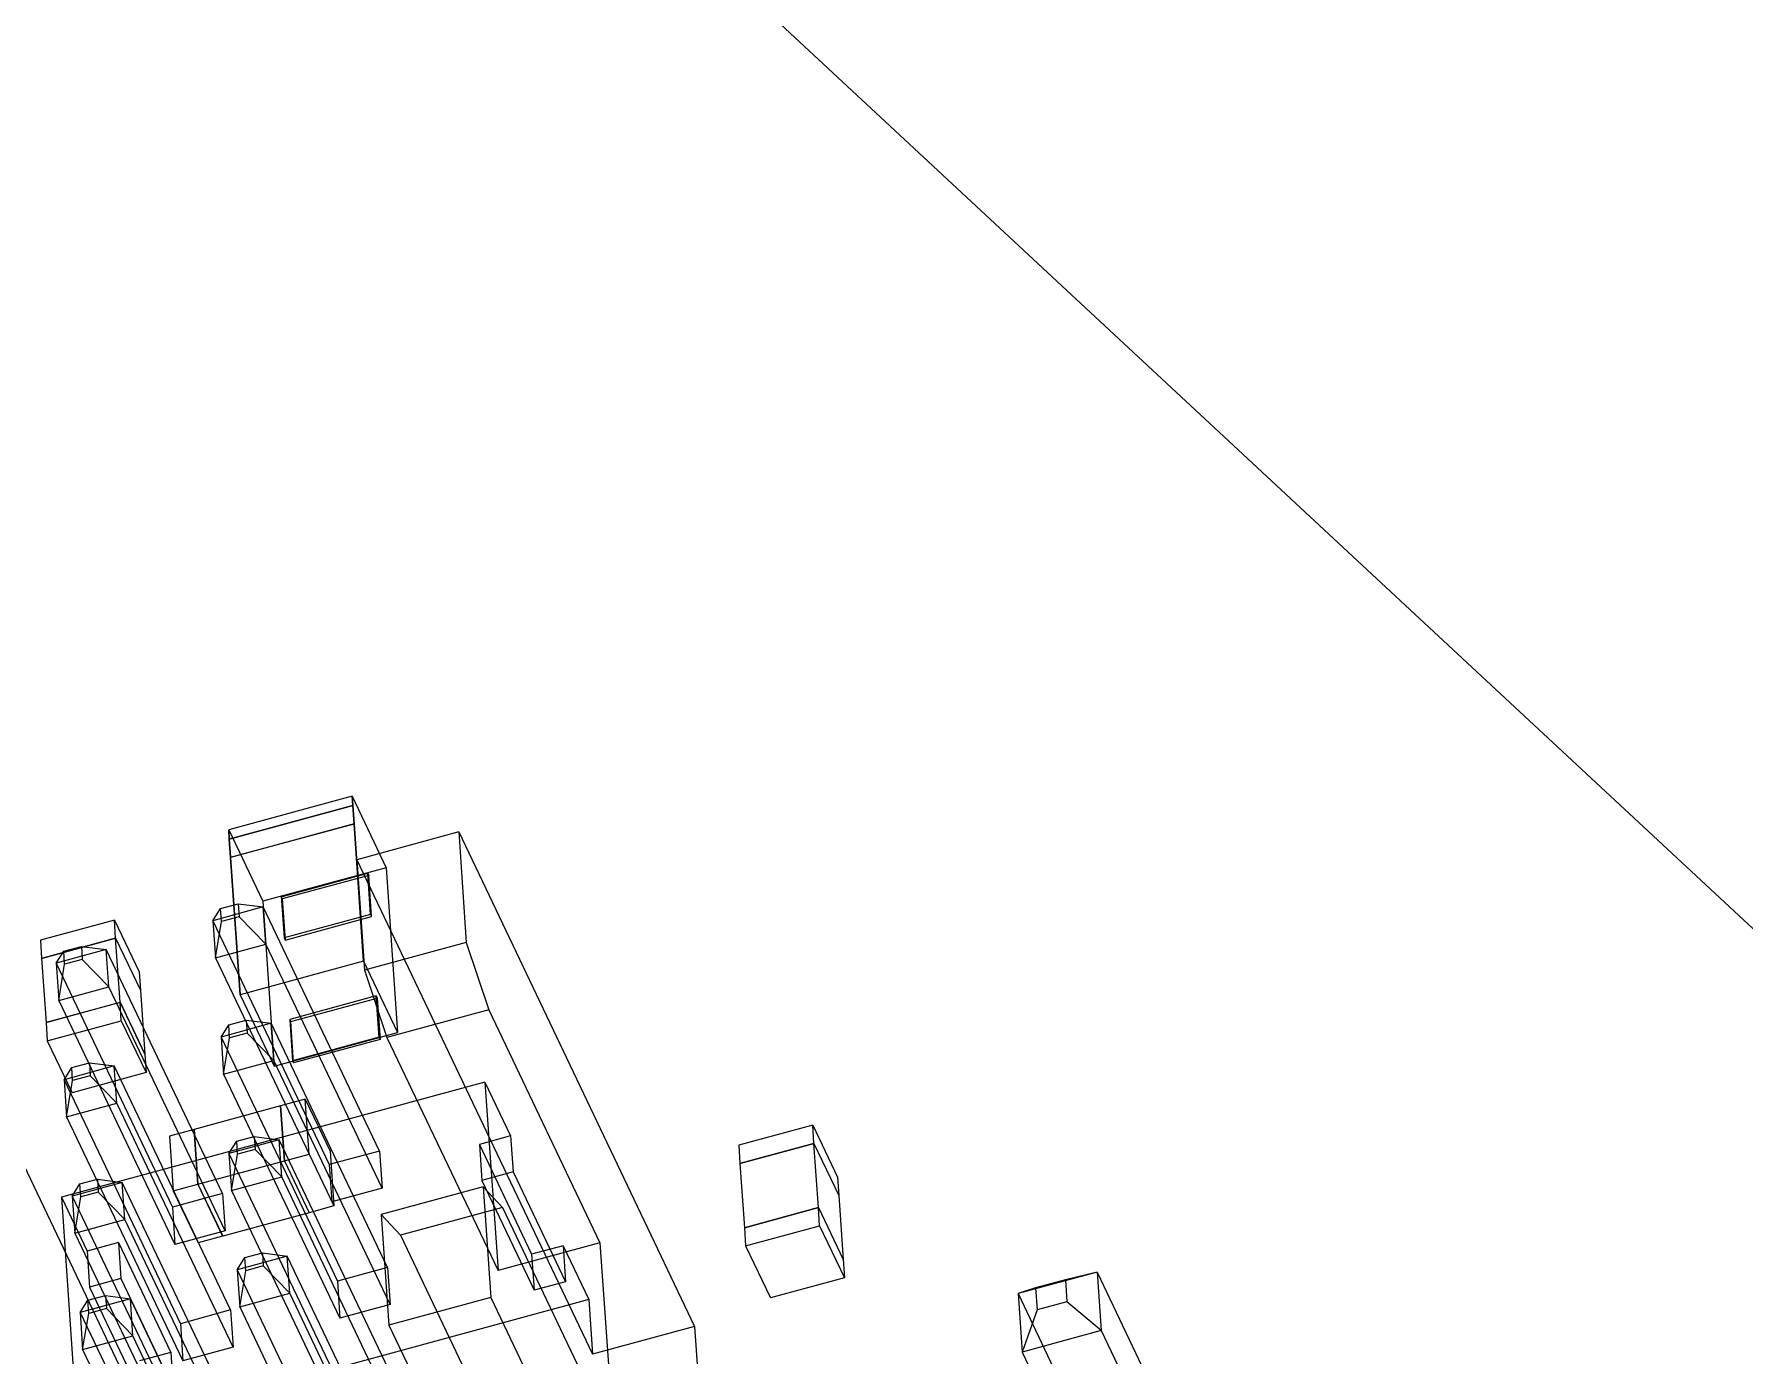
# Model space of a CAD drawing. Header units: millimetres. Extents: x 0 to 594, y 0 to 420.
# Drawn here: x 506.47 to 519.59, y 327.51 to 337.64 of the extents above; entities that cross this region are included whole.
import ezdxf

# ---------------------------------------------------------------- set-up
doc = ezdxf.new("R2010")
doc.units = ezdxf.units.MM
doc.header["$LTSCALE"] = 32.67
doc.layers.get('0').update_dxf_attribs({"linetype": 'CONTINUOUS'})

msp = doc.modelspace()

# ---------------------------------------------------------------- linework, layer by layer
at = {"color": 7, "linetype": 'CONTINUOUS'}
for p, q in [((536.59, 315.029), (496.963, 351.886)), ((508.912, 331.797), (507.965, 331.539)), ((508.917, 331.726), (508.912, 331.797)), ((508.912, 331.797), (508.917, 331.727)), ((508.912, 331.797), (509.173, 331.249)), ((508.917, 331.727), (507.969, 331.469)), ((507.969, 331.469), (508.917, 331.726)), ((508.926, 331.586), (508.917, 331.727)), ((508.917, 331.727), (508.926, 331.586)), ((507.965, 331.539), (507.969, 331.469)), ((507.969, 331.469), (507.965, 331.539)), ((507.965, 331.539), (508.226, 330.992)), ((508.927, 331.586), (507.979, 331.328)), ((507.979, 331.329), (508.926, 331.586)), ((508.926, 331.586), (508.999, 330.532)), ((508.999, 330.532), (508.927, 331.586)), ((509.729, 331.523), (508.947, 331.31)), ((509.729, 331.523), (509.787, 330.675)), ((509.729, 331.523), (511.537, 327.731)), ((507.969, 331.469), (507.979, 331.329)), ((507.979, 331.329), (507.969, 331.469)), ((508.052, 330.275), (507.979, 331.329)), ((507.979, 331.328), (508.052, 330.275)), ((509.173, 331.249), (508.226, 330.992)), ((508.947, 331.31), (509.005, 330.463)), ((508.947, 331.31), (510.755, 327.519)), ((509.173, 331.249), (509.26, 329.985)), ((508.368, 331.027), (509.031, 331.207)), ((509.053, 330.891), (509.031, 331.211)), ((508.226, 330.992), (508.313, 329.727)), ((508.368, 331.03), (508.39, 330.711)), ((507.088, 330.848), (506.521, 330.694)), ((507.098, 330.709), (507.088, 330.848)), ((507.088, 330.848), (507.278, 330.45)), ((509.053, 330.891), (508.39, 330.711)), ((506.521, 330.694), (506.53, 330.554)), ((506.53, 330.554), (507.098, 330.709)), ((507.098, 330.708), (506.53, 330.554)), ((507.098, 330.709), (507.288, 330.31)), ((507.132, 330.217), (507.098, 330.708)), ((507.098, 330.708), (507.288, 330.31)), ((509.787, 330.675), (509.005, 330.463)), ((509.787, 330.675), (509.96, 330.16)), ((505.698, 330.427), (507.506, 326.636)), ((506.53, 330.554), (506.564, 330.063)), ((506.53, 330.554), (506.531, 330.554)), ((507.278, 330.45), (507.288, 330.31)), ((508.999, 330.532), (508.052, 330.275)), ((508.999, 330.532), (509.26, 329.985)), ((509.005, 330.463), (509.178, 329.947)), ((507.288, 330.31), (507.287, 330.31)), ((507.288, 330.31), (507.322, 329.819)), ((506.564, 330.063), (507.132, 330.217)), ((507.132, 330.216), (506.564, 330.062)), ((507.132, 330.217), (507.322, 329.819)), ((507.141, 330.076), (507.132, 330.216)), ((507.132, 330.216), (507.322, 329.818)), ((508.052, 330.275), (508.313, 329.727)), ((509.096, 330.266), (508.433, 330.085)), ((509.118, 329.946), (509.096, 330.266)), ((506.564, 330.063), (506.565, 330.062)), ((506.564, 330.062), (506.574, 329.922)), ((506.574, 329.922), (507.141, 330.076)), ((507.141, 330.076), (507.331, 329.678)), ((508.433, 330.085), (508.455, 329.766)), ((509.96, 330.16), (509.178, 329.947)), ((509.96, 330.16), (510.812, 328.374)), ((506.574, 329.922), (506.764, 329.524)), ((508.313, 329.727), (509.26, 329.985)), ((509.118, 329.95), (508.455, 329.769)), ((509.178, 329.947), (510.03, 328.161)), ((507.322, 329.819), (507.321, 329.819)), ((507.322, 329.818), (507.331, 329.678)), ((507.331, 329.678), (506.764, 329.524)), ((509.93, 329.606), (506.682, 328.723)), ((509.93, 329.606), (510.03, 328.161)), ((509.93, 329.606), (510.127, 329.193)), ((508.362, 329.423), (507.7, 329.243)), ((508.392, 329.002), (508.362, 329.423)), ((508.362, 329.423), (508.364, 329.421)), ((508.552, 329.474), (508.363, 329.423)), ((508.363, 329.423), (508.393, 329.002)), ((508.581, 329.054), (508.552, 329.474)), ((508.552, 329.474), (508.742, 329.076)), ((512.443, 329.275), (511.876, 329.121)), ((512.453, 329.135), (512.443, 329.275)), ((512.443, 329.275), (512.633, 328.877)), ((507.699, 329.243), (507.511, 329.191)), ((507.511, 329.191), (507.54, 328.771)), ((507.728, 328.822), (507.699, 329.243)), ((507.699, 329.243), (507.7, 329.24)), ((507.7, 329.243), (507.729, 328.822)), ((510.127, 329.193), (509.887, 329.128)), ((509.887, 329.128), (509.906, 328.851)), ((509.887, 329.128), (510.288, 328.285)), ((510.127, 329.193), (510.146, 328.917)), ((511.876, 329.121), (511.885, 328.981)), ((511.885, 328.981), (512.453, 329.135)), ((512.453, 329.134), (511.885, 328.98)), ((512.453, 329.135), (512.643, 328.737)), ((512.487, 328.643), (512.453, 329.134)), ((512.453, 329.134), (512.643, 328.736)), ((507.729, 328.822), (508.392, 329.002)), ((508.392, 329.002), (508.581, 328.604)), ((508.393, 329.002), (508.581, 329.054)), ((508.393, 329.002), (508.582, 328.604)), ((508.581, 329.054), (508.771, 328.656)), ((509.121, 329.077), (508.736, 328.973)), ((508.742, 329.076), (508.771, 328.656)), ((509.121, 329.077), (509.141, 328.792)), ((508.736, 328.973), (508.756, 328.687)), ((510.146, 328.917), (509.906, 328.851)), ((510.146, 328.917), (510.548, 328.074)), ((511.885, 328.981), (511.885, 328.98)), ((511.885, 328.98), (511.919, 328.489)), ((512.633, 328.877), (512.643, 328.737)), ((506.682, 328.723), (506.986, 324.316)), ((506.682, 328.723), (506.879, 328.31)), ((507.918, 328.75), (507.533, 328.646)), ((507.54, 328.771), (507.728, 328.822)), ((507.54, 328.771), (507.73, 328.373)), ((507.728, 328.822), (507.918, 328.424)), ((507.729, 328.822), (507.919, 328.424)), ((507.918, 328.75), (507.938, 328.465)), ((509.141, 328.792), (508.756, 328.687)), ((509.917, 328.802), (509.135, 328.589)), ((509.906, 328.851), (510.307, 328.009)), ((509.917, 328.802), (509.975, 327.954)), ((510.065, 328.643), (509.917, 328.802)), ((512.643, 328.737), (512.642, 328.737)), ((512.643, 328.736), (512.676, 328.245)), ((507.533, 328.646), (507.553, 328.36)), ((508.581, 328.604), (507.919, 328.424)), ((508.581, 328.607), (508.581, 328.604)), ((508.771, 328.656), (508.582, 328.604)), ((510.065, 328.643), (509.283, 328.431)), ((510.065, 328.643), (510.917, 326.857)), ((512.487, 328.643), (511.919, 328.488)), ((511.919, 328.489), (512.487, 328.643)), ((512.496, 328.503), (512.487, 328.643)), ((512.487, 328.643), (512.676, 328.245)), ((512.487, 328.643), (512.676, 328.245)), ((507.938, 328.465), (507.553, 328.36)), ((509.135, 328.589), (509.193, 327.742)), ((509.283, 328.431), (509.135, 328.589)), ((511.919, 328.489), (511.919, 328.489)), ((511.919, 328.488), (511.929, 328.349)), ((511.929, 328.349), (512.496, 328.503)), ((512.496, 328.503), (512.686, 328.105)), ((507.119, 328.376), (506.879, 328.31)), ((507.119, 328.376), (507.138, 328.099)), ((507.119, 328.376), (507.521, 327.533)), ((507.918, 328.424), (507.73, 328.373)), ((507.918, 328.426), (507.918, 328.424)), ((509.283, 328.431), (510.135, 326.644)), ((510.812, 328.374), (510.03, 328.161)), ((510.529, 328.351), (510.288, 328.285)), ((510.529, 328.351), (510.548, 328.074)), ((510.529, 328.351), (510.726, 327.938)), ((510.812, 328.374), (510.917, 326.857)), ((511.929, 328.349), (512.119, 327.951)), ((506.879, 328.31), (506.898, 328.034)), ((510.288, 328.285), (510.307, 328.009)), ((512.676, 328.245), (512.676, 328.245)), ((512.676, 328.245), (512.686, 328.105)), ((507.138, 328.099), (506.898, 328.034)), ((507.138, 328.099), (507.54, 327.257)), ((509.183, 328.185), (508.798, 328.08)), ((508.798, 328.08), (508.817, 327.795)), ((509.183, 328.185), (509.202, 327.9)), ((510.548, 328.074), (510.307, 328.009)), ((512.686, 328.105), (512.119, 327.951)), ((514.624, 328.149), (514.018, 327.984)), ((514.381, 328.09), (514.153, 328.028)), ((514.624, 328.149), (514.381, 328.09)), ((514.381, 328.09), (514.392, 327.921)), ((514.624, 328.149), (514.655, 327.7)), ((514.624, 328.149), (518.148, 320.758)), ((506.898, 328.034), (507.3, 327.191)), ((510.726, 327.938), (507.477, 327.055)), ((509.975, 327.954), (509.193, 327.742)), ((509.975, 327.954), (511.783, 324.163)), ((510.726, 327.938), (510.755, 327.519)), ((514.153, 328.028), (514.018, 327.984)), ((514.018, 327.984), (514.049, 327.535)), ((514.018, 327.984), (517.542, 320.594)), ((514.153, 328.028), (514.165, 327.859)), ((507.979, 327.858), (507.594, 327.753)), ((507.979, 327.858), (507.999, 327.573)), ((509.202, 327.9), (508.817, 327.795)), ((514.165, 327.859), (514.049, 327.535)), ((514.392, 327.921), (514.165, 327.859)), ((514.655, 327.7), (514.392, 327.921)), ((507.594, 327.753), (507.614, 327.468)), ((509.193, 327.742), (511.001, 323.95)), ((511.537, 327.731), (510.755, 327.519)), ((511.537, 327.731), (511.783, 324.163)), ((514.655, 327.7), (514.049, 327.535)), ((514.655, 327.7), (518.179, 320.309)), ((507.999, 327.573), (507.614, 327.468)), ((507.521, 327.533), (507.28, 327.468)), ((507.521, 327.533), (507.54, 327.257)), ((514.049, 327.535), (517.573, 320.144))]:
    msp.add_line(p, q, dxfattribs=at)
at = {"color": 6, "linetype": 'CONTINUOUS'}
for p, q in [((509.039, 331.19), (508.376, 331.01)), ((509.031, 331.207), (509.039, 331.19)), ((509.061, 330.874), (509.039, 331.19)), ((507.903, 330.936), (508.038, 330.973)), ((508.038, 330.973), (508.045, 330.873)), ((508.038, 330.973), (508.229, 330.948)), ((508.368, 331.027), (508.376, 331.01)), ((508.376, 331.01), (508.398, 330.694)), ((508.229, 330.948), (507.844, 330.843)), ((507.844, 330.843), (507.903, 330.936)), ((507.844, 330.843), (507.864, 330.558)), ((507.844, 330.843), (508.736, 328.973)), ((507.864, 330.558), (507.91, 330.836)), ((507.91, 330.836), (507.903, 330.936)), ((508.045, 330.873), (507.91, 330.836)), ((508.045, 330.873), (508.249, 330.662)), ((508.249, 330.662), (508.229, 330.948)), ((509.121, 329.077), (508.229, 330.948)), ((508.398, 330.694), (509.061, 330.874)), ((509.053, 330.891), (509.061, 330.874)), ((508.39, 330.711), (508.398, 330.694)), ((507.026, 330.621), (506.641, 330.516)), ((506.641, 330.516), (506.7, 330.609)), ((506.7, 330.609), (506.835, 330.646)), ((506.707, 330.509), (506.7, 330.609)), ((506.835, 330.646), (506.842, 330.546)), ((506.835, 330.646), (507.026, 330.621)), ((507.046, 330.335), (507.026, 330.621)), ((507.918, 328.75), (507.026, 330.621)), ((507.864, 330.558), (508.249, 330.662)), ((509.141, 328.792), (508.249, 330.662)), ((506.641, 330.516), (506.661, 330.231)), ((506.641, 330.516), (507.533, 328.646)), ((506.661, 330.231), (506.707, 330.509)), ((506.842, 330.546), (506.707, 330.509)), ((506.842, 330.546), (507.046, 330.335)), ((507.864, 330.558), (508.581, 329.054)), ((506.661, 330.231), (507.046, 330.335)), ((507.938, 328.465), (507.046, 330.335)), ((506.661, 330.231), (507.553, 328.36)), ((508.441, 330.069), (509.104, 330.249)), ((509.096, 330.266), (509.104, 330.249)), ((509.104, 330.249), (509.126, 329.933)), ((508.291, 330.056), (507.906, 329.951)), ((507.906, 329.951), (507.965, 330.044)), ((507.965, 330.044), (508.1, 330.081)), ((507.972, 329.944), (507.965, 330.044)), ((508.1, 330.081), (508.291, 330.056)), ((508.1, 330.081), (508.107, 329.981)), ((508.31, 329.77), (508.291, 330.056)), ((509.183, 328.185), (508.291, 330.056)), ((508.433, 330.085), (508.441, 330.069)), ((508.463, 329.753), (508.441, 330.069)), ((507.906, 329.951), (507.925, 329.665)), ((507.906, 329.951), (508.798, 328.08)), ((507.925, 329.665), (507.972, 329.944)), ((508.107, 329.981), (507.972, 329.944)), ((508.107, 329.981), (508.31, 329.77)), ((509.126, 329.933), (508.463, 329.753)), ((509.118, 329.95), (509.126, 329.933)), ((507.087, 329.729), (506.702, 329.624)), ((506.702, 329.624), (506.762, 329.717)), ((506.762, 329.717), (506.897, 329.754)), ((506.768, 329.617), (506.762, 329.717)), ((506.903, 329.653), (506.768, 329.617)), ((506.897, 329.754), (506.903, 329.653)), ((506.897, 329.754), (507.087, 329.729)), ((506.903, 329.653), (507.107, 329.443)), ((507.107, 329.443), (507.087, 329.729)), ((507.979, 327.858), (507.087, 329.729)), ((507.925, 329.665), (508.31, 329.77)), ((507.925, 329.665), (508.817, 327.795)), ((509.202, 327.9), (508.31, 329.77)), ((508.455, 329.769), (508.463, 329.753)), ((506.702, 329.624), (506.722, 329.338)), ((506.702, 329.624), (507.594, 327.753)), ((506.722, 329.338), (506.768, 329.617)), ((506.722, 329.338), (507.107, 329.443)), ((507.999, 327.573), (507.107, 329.443)), ((506.722, 329.338), (507.614, 327.468)), ((508.352, 329.163), (507.967, 329.059)), ((507.967, 329.059), (508.026, 329.152)), ((508.026, 329.152), (508.161, 329.188)), ((508.033, 329.052), (508.026, 329.152)), ((508.161, 329.188), (508.352, 329.163)), ((508.161, 329.188), (508.168, 329.088)), ((508.372, 328.878), (508.352, 329.163)), ((509.244, 327.293), (508.352, 329.163)), ((507.967, 329.059), (507.987, 328.773)), ((507.967, 329.059), (508.859, 327.188)), ((507.987, 328.773), (508.033, 329.052)), ((508.168, 329.088), (508.033, 329.052)), ((508.168, 329.088), (508.372, 328.878)), ((506.823, 328.825), (506.958, 328.861)), ((506.958, 328.861), (506.965, 328.761)), ((506.958, 328.861), (507.149, 328.836)), ((507.987, 328.773), (508.372, 328.878)), ((509.264, 327.007), (508.372, 328.878)), ((507.149, 328.836), (506.764, 328.732)), ((506.764, 328.732), (506.823, 328.825)), ((506.764, 328.732), (506.784, 328.446)), ((506.764, 328.732), (507.656, 326.861)), ((506.784, 328.446), (506.83, 328.725)), ((506.83, 328.725), (506.823, 328.825)), ((506.965, 328.761), (506.83, 328.725)), ((506.965, 328.761), (507.169, 328.551)), ((507.169, 328.551), (507.149, 328.836)), ((508.041, 326.966), (507.149, 328.836)), ((507.987, 328.773), (508.879, 326.903)), ((506.784, 328.446), (507.169, 328.551)), ((508.061, 326.68), (507.169, 328.551)), ((506.784, 328.446), (507.676, 326.576)), ((508.414, 328.271), (508.029, 328.167)), ((508.029, 328.167), (508.088, 328.26)), ((508.088, 328.26), (508.223, 328.296)), ((508.095, 328.159), (508.088, 328.26)), ((508.223, 328.296), (508.414, 328.271)), ((508.223, 328.296), (508.23, 328.196)), ((508.434, 327.986), (508.414, 328.271)), ((509.306, 326.401), (508.414, 328.271)), ((508.029, 328.167), (508.049, 327.881)), ((508.029, 328.167), (508.921, 326.296)), ((508.049, 327.881), (508.095, 328.159)), ((508.23, 328.196), (508.095, 328.159)), ((508.23, 328.196), (508.434, 327.986)), ((507.211, 327.944), (506.826, 327.84)), ((506.885, 327.933), (507.02, 327.969)), ((507.02, 327.969), (507.027, 327.869)), ((507.02, 327.969), (507.211, 327.944)), ((507.23, 327.659), (507.211, 327.944)), ((508.103, 326.074), (507.211, 327.944)), ((508.049, 327.881), (508.434, 327.986)), ((509.326, 326.115), (508.434, 327.986)), ((506.826, 327.84), (506.885, 327.933)), ((506.826, 327.84), (506.845, 327.554)), ((506.826, 327.84), (507.718, 325.969)), ((506.845, 327.554), (506.892, 327.832)), ((506.892, 327.832), (506.885, 327.933)), ((507.027, 327.869), (506.892, 327.832)), ((507.027, 327.869), (507.23, 327.659)), ((508.049, 327.881), (508.941, 326.011)), ((506.845, 327.554), (507.23, 327.659)), ((506.845, 327.554), (507.737, 325.684)), ((508.122, 325.788), (507.23, 327.659))]:
    msp.add_line(p, q, dxfattribs=at)

doc.saveas('drawing.dxf')
